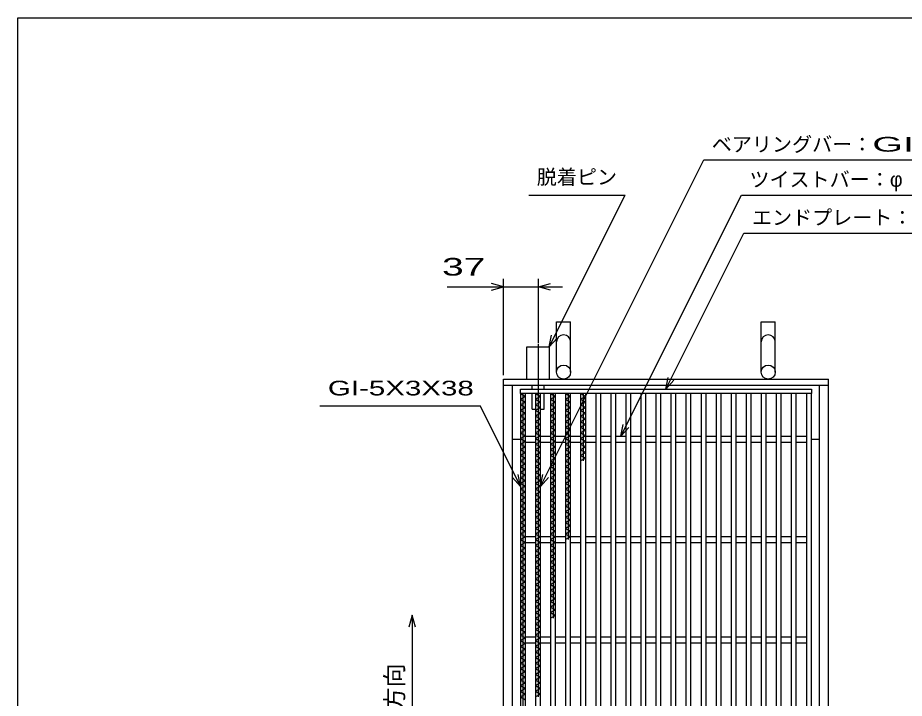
# Model space of a CAD drawing. Units: millimetres, scale not verified. Extents: x -1456 to 1389, y -1026 to 839.
# Drawn here: x -1379 to -495, y 160 to 839 of the extents above; entities that cross this region are included whole.
import ezdxf
from ezdxf.enums import TextEntityAlignment as Align

# ---------------------------------------------------------------- set-up
doc = ezdxf.new("R2010")
doc.units = ezdxf.units.MM
doc.header["$LTSCALE"] = 8
doc.linetypes.add('LONG_DASHED_DOTTED', pattern=[15.25, 12, -1.5, 0.25, -1.5])
for name, color, linetype, lineweight in [('0_2', 150, 'Continuous', 25), ('16', 3, 'Continuous', 25), ('19', 6, 'Continuous', 25), ('22', 4, 'Continuous', 25)]:
    doc.layers.add(name, color=color, linetype=linetype, lineweight=lineweight)
doc.styles.add('ベクトル', font='')
doc.styles.get('ベクトル').set_extended_font_data('ベクトル')

msp = doc.modelspace()

# ---------------------------------------------------------------- linework, layer by layer
at = {"layer": '0_2'}
for p, q in [((-1379.2, -921.2), (-1379.2, 838.8)), ((-1379.2, 838.8), (1388.8, 838.8))]:
    msp.add_line(p, q, dxfattribs=at)
at = {"layer": '16'}
for p, q in [((-878, 468.5), (-588, 468.5)), ((-878, 464), (-878, 468.5)), ((-588, 468.5), (-588, 464)), ((-588, 464), (-878, 464)), ((-878, 464), (-878, -227)), ((-873, 464), (-878, 464)), ((-878, 464), (-873, 461.2)), ((-873, 461.2), (-878, 458.4)), ((-875.5, 464), (-875.5, 83.2)), ((-873, -227), (-873, 464)), ((-863, 464), (-863, -227)), ((-858, 464), (-863, 464)), ((-863, 464), (-858, 461.2)), ((-858, 461.2), (-863, 458.4)), ((-860.5, 464), (-860.5, 161.6)), ((-858, -227), (-858, 464)), ((-848, 464), (-848, -227)), ((-843, 464), (-848, 464)), ((-848, 464), (-843, 461.2)), ((-843, 461.2), (-848, 458.4)), ((-845.5, 464), (-845.5, 240)), ((-843, -227), (-843, 464)), ((-833, 464), (-833, -227)), ((-828, 464), (-833, 464)), ((-833, 464), (-828, 461.2)), ((-828, 461.2), (-833, 458.4)), ((-830.5, 464), (-830.5, 318.4)), ((-828, -227), (-828, 464)), ((-818, 464), (-818, -227)), ((-813, 464), (-818, 464)), ((-818, 464), (-813, 461.2)), ((-813, 461.2), (-818, 458.4)), ((-815.5, 464), (-815.5, 396.8)), ((-813, -227), (-813, 464)), ((-803, 464), (-803, -227)), ((-798, 464), (-803, 464)), ((-798, -227), (-798, 464)), ((-788, 464), (-788, -227)), ((-783, 464), (-788, 464)), ((-783, -227), (-783, 464)), ((-773, 464), (-773, -227)), ((-768, 464), (-773, 464)), ((-768, -227), (-768, 464)), ((-758, 464), (-758, -227)), ((-753, 464), (-758, 464)), ((-753, -227), (-753, 464)), ((-743, 464), (-743, -227)), ((-738, 464), (-743, 464)), ((-738, -227), (-738, 464)), ((-728, 464), (-728, -227)), ((-723, 464), (-728, 464)), ((-723, -227), (-723, 464)), ((-713, 464), (-713, -227)), ((-708, 464), (-713, 464)), ((-708, -227), (-708, 464)), ((-698, 464), (-698, -227)), ((-693, 464), (-698, 464)), ((-693, -227), (-693, 464)), ((-683, 464), (-683, -227)), ((-678, 464), (-683, 464)), ((-678, -227), (-678, 464)), ((-668, 464), (-668, -227)), ((-663, 464), (-668, 464)), ((-663, -227), (-663, 464)), ((-653, 464), (-653, -227)), ((-648, 464), (-653, 464)), ((-648, -227), (-648, 464)), ((-638, 464), (-638, -227)), ((-633, 464), (-638, 464)), ((-633, -227), (-633, 464)), ((-623, 464), (-623, -227)), ((-618, 464), (-623, 464)), ((-618, -227), (-618, 464)), ((-608, 464), (-608, -227)), ((-603, 464), (-608, 464)), ((-603, -227), (-603, 464)), ((-593, 464), (-593, -227)), ((-588, 464), (-593, 464)), ((-588, -227), (-588, 464)), ((-878, 458.4), (-873, 455.6)), ((-873, 455.6), (-878, 452.8)), ((-878, 452.8), (-873, 450)), ((-863, 458.4), (-858, 455.6)), ((-858, 455.6), (-863, 452.8)), ((-863, 452.8), (-858, 450)), ((-848, 458.4), (-843, 455.6)), ((-843, 455.6), (-848, 452.8)), ((-848, 452.8), (-843, 450)), ((-833, 458.4), (-828, 455.6)), ((-828, 455.6), (-833, 452.8)), ((-833, 452.8), (-828, 450)), ((-818, 458.4), (-813, 455.6)), ((-813, 455.6), (-818, 452.8)), ((-818, 452.8), (-813, 450)), ((-873, 450), (-878, 447.2)), ((-878, 447.2), (-873, 444.4)), ((-873, 444.4), (-878, 441.6)), ((-858, 450), (-863, 447.2)), ((-863, 447.2), (-858, 444.4)), ((-858, 444.4), (-863, 441.6)), ((-843, 450), (-848, 447.2)), ((-848, 447.2), (-843, 444.4)), ((-843, 444.4), (-848, 441.6)), ((-828, 450), (-833, 447.2)), ((-833, 447.2), (-828, 444.4)), ((-828, 444.4), (-833, 441.6)), ((-813, 450), (-818, 447.2)), ((-818, 447.2), (-813, 444.4)), ((-813, 444.4), (-818, 441.6)), ((-878, 441.6), (-873, 438.8)), ((-873, 438.8), (-878, 436)), ((-878, 436), (-873, 433.2)), ((-873, 433.2), (-878, 430.4)), ((-863, 441.6), (-858, 438.8)), ((-858, 438.8), (-863, 436)), ((-863, 436), (-858, 433.2)), ((-858, 433.2), (-863, 430.4)), ((-848, 441.6), (-843, 438.8)), ((-843, 438.8), (-848, 436)), ((-848, 436), (-843, 433.2)), ((-843, 433.2), (-848, 430.4)), ((-833, 441.6), (-828, 438.8)), ((-828, 438.8), (-833, 436)), ((-833, 436), (-828, 433.2)), ((-828, 433.2), (-833, 430.4)), ((-818, 441.6), (-813, 438.8)), ((-813, 438.8), (-818, 436)), ((-818, 436), (-813, 433.2)), ((-813, 433.2), (-818, 430.4)), ((-878, 430.4), (-873, 427.6)), ((-873, 427.6), (-878, 424.8)), ((-878, 424.8), (-873, 422)), ((-863, 430.4), (-858, 427.6)), ((-858, 427.6), (-863, 424.8)), ((-863, 424.8), (-858, 422)), ((-848, 430.4), (-843, 427.6)), ((-843, 427.6), (-848, 424.8)), ((-848, 424.8), (-843, 422)), ((-833, 430.4), (-828, 427.6)), ((-828, 427.6), (-833, 424.8)), ((-833, 424.8), (-828, 422)), ((-818, 430.4), (-813, 427.6)), ((-813, 427.6), (-818, 424.8)), ((-818, 424.8), (-813, 422)), ((-873, 422), (-878, 419.2)), ((-878, 419.2), (-873, 416.4)), ((-873, 416.4), (-878, 413.6)), ((-873, 421.5), (-863, 421.5)), ((-873, 415.5), (-863, 415.5)), ((-858, 422), (-863, 419.2)), ((-863, 419.2), (-858, 416.4)), ((-858, 416.4), (-863, 413.6)), ((-858, 421.5), (-848, 421.5)), ((-858, 415.5), (-848, 415.5)), ((-843, 422), (-848, 419.2)), ((-848, 419.2), (-843, 416.4)), ((-843, 416.4), (-848, 413.6)), ((-843, 421.5), (-833, 421.5)), ((-843, 415.5), (-833, 415.5)), ((-828, 422), (-833, 419.2)), ((-833, 419.2), (-828, 416.4)), ((-828, 416.4), (-833, 413.6)), ((-828, 421.5), (-818, 421.5)), ((-828, 415.5), (-818, 415.5)), ((-813, 422), (-818, 419.2)), ((-818, 419.2), (-813, 416.4)), ((-813, 416.4), (-818, 413.6)), ((-813, 421.5), (-803, 421.5)), ((-813, 415.5), (-803, 415.5)), ((-798, 421.5), (-788, 421.5)), ((-798, 415.5), (-788, 415.5)), ((-783, 421.5), (-773, 421.5)), ((-783, 415.5), (-773, 415.5)), ((-768, 421.5), (-758, 421.5)), ((-768, 415.5), (-758, 415.5)), ((-753, 421.5), (-743, 421.5)), ((-753, 415.5), (-743, 415.5)), ((-738, 421.5), (-728, 421.5)), ((-738, 415.5), (-728, 415.5)), ((-723, 421.5), (-713, 421.5)), ((-723, 415.5), (-713, 415.5)), ((-708, 421.5), (-698, 421.5)), ((-708, 415.5), (-698, 415.5)), ((-693, 421.5), (-683, 421.5)), ((-693, 415.5), (-683, 415.5)), ((-678, 421.5), (-668, 421.5)), ((-678, 415.5), (-668, 415.5)), ((-663, 421.5), (-653, 421.5)), ((-663, 415.5), (-653, 415.5)), ((-648, 421.5), (-638, 421.5)), ((-648, 415.5), (-638, 415.5)), ((-633, 421.5), (-623, 421.5)), ((-633, 415.5), (-623, 415.5)), ((-618, 421.5), (-608, 421.5)), ((-618, 415.5), (-608, 415.5)), ((-603, 421.5), (-593, 421.5)), ((-603, 415.5), (-593, 415.5)), ((-878, 413.6), (-873, 410.8)), ((-873, 410.8), (-878, 408)), ((-878, 408), (-873, 405.2)), ((-863, 413.6), (-858, 410.8)), ((-858, 410.8), (-863, 408)), ((-863, 408), (-858, 405.2)), ((-848, 413.6), (-843, 410.8)), ((-843, 410.8), (-848, 408)), ((-848, 408), (-843, 405.2)), ((-833, 413.6), (-828, 410.8)), ((-828, 410.8), (-833, 408)), ((-833, 408), (-828, 405.2)), ((-818, 413.6), (-813, 410.8)), ((-813, 410.8), (-818, 408)), ((-818, 408), (-813, 405.2)), ((-873, 405.2), (-878, 402.4)), ((-878, 402.4), (-873, 399.6)), ((-873, 399.6), (-878, 396.8)), ((-858, 405.2), (-863, 402.4)), ((-863, 402.4), (-858, 399.6)), ((-858, 399.6), (-863, 396.8)), ((-843, 405.2), (-848, 402.4)), ((-848, 402.4), (-843, 399.6)), ((-843, 399.6), (-848, 396.8)), ((-828, 405.2), (-833, 402.4)), ((-833, 402.4), (-828, 399.6)), ((-828, 399.6), (-833, 396.8)), ((-813, 405.2), (-818, 402.4)), ((-818, 402.4), (-813, 399.6)), ((-813, 399.6), (-818, 396.8)), ((-878, 396.8), (-873, 394)), ((-873, 394), (-878, 391.2)), ((-878, 391.2), (-873, 388.4)), ((-863, 396.8), (-858, 394)), ((-858, 394), (-863, 391.2)), ((-863, 391.2), (-858, 388.4)), ((-848, 396.8), (-843, 394)), ((-843, 394), (-848, 391.2)), ((-848, 391.2), (-843, 388.4)), ((-833, 396.8), (-828, 394)), ((-828, 394), (-833, 391.2)), ((-833, 391.2), (-828, 388.4)), ((-873, 388.4), (-878, 385.6)), ((-878, 385.6), (-873, 382.8)), ((-873, 382.8), (-878, 380)), ((-858, 388.4), (-863, 385.6)), ((-863, 385.6), (-858, 382.8)), ((-858, 382.8), (-863, 380)), ((-843, 388.4), (-848, 385.6)), ((-848, 385.6), (-843, 382.8)), ((-843, 382.8), (-848, 380)), ((-828, 388.4), (-833, 385.6)), ((-833, 385.6), (-828, 382.8)), ((-828, 382.8), (-833, 380)), ((-878, 380), (-873, 377.2)), ((-873, 377.2), (-878, 374.4)), ((-878, 374.4), (-873, 371.6)), ((-873, 371.6), (-878, 368.8)), ((-863, 380), (-858, 377.2)), ((-858, 377.2), (-863, 374.4)), ((-863, 374.4), (-858, 371.6)), ((-858, 371.6), (-863, 368.8)), ((-848, 380), (-843, 377.2)), ((-843, 377.2), (-848, 374.4)), ((-848, 374.4), (-843, 371.6)), ((-843, 371.6), (-848, 368.8)), ((-833, 380), (-828, 377.2)), ((-828, 377.2), (-833, 374.4)), ((-833, 374.4), (-828, 371.6)), ((-828, 371.6), (-833, 368.8)), ((-878, 368.8), (-873, 366)), ((-873, 366), (-878, 363.2)), ((-878, 363.2), (-873, 360.4)), ((-863, 368.8), (-858, 366)), ((-858, 366), (-863, 363.2)), ((-863, 363.2), (-858, 360.4)), ((-848, 368.8), (-843, 366)), ((-843, 366), (-848, 363.2)), ((-848, 363.2), (-843, 360.4)), ((-833, 368.8), (-828, 366)), ((-828, 366), (-833, 363.2)), ((-833, 363.2), (-828, 360.4)), ((-873, 360.4), (-878, 357.6)), ((-878, 357.6), (-873, 354.8)), ((-873, 354.8), (-878, 352)), ((-858, 360.4), (-863, 357.6)), ((-863, 357.6), (-858, 354.8)), ((-858, 354.8), (-863, 352)), ((-843, 360.4), (-848, 357.6)), ((-848, 357.6), (-843, 354.8)), ((-843, 354.8), (-848, 352)), ((-828, 360.4), (-833, 357.6)), ((-833, 357.6), (-828, 354.8)), ((-828, 354.8), (-833, 352)), ((-878, 352), (-873, 349.2)), ((-873, 349.2), (-878, 346.4)), ((-878, 346.4), (-873, 343.6)), ((-863, 352), (-858, 349.2)), ((-858, 349.2), (-863, 346.4)), ((-863, 346.4), (-858, 343.6)), ((-848, 352), (-843, 349.2)), ((-843, 349.2), (-848, 346.4)), ((-848, 346.4), (-843, 343.6)), ((-833, 352), (-828, 349.2)), ((-828, 349.2), (-833, 346.4)), ((-833, 346.4), (-828, 343.6)), ((-873, 343.6), (-878, 340.8)), ((-878, 340.8), (-873, 338)), ((-873, 338), (-878, 335.2)), ((-858, 343.6), (-863, 340.8)), ((-863, 340.8), (-858, 338)), ((-858, 338), (-863, 335.2)), ((-843, 343.6), (-848, 340.8)), ((-848, 340.8), (-843, 338)), ((-843, 338), (-848, 335.2)), ((-828, 343.6), (-833, 340.8)), ((-833, 340.8), (-828, 338)), ((-828, 338), (-833, 335.2)), ((-878, 335.2), (-873, 332.4)), ((-873, 332.4), (-878, 329.6)), ((-878, 329.6), (-873, 326.8)), ((-863, 335.2), (-858, 332.4)), ((-858, 332.4), (-863, 329.6)), ((-863, 329.6), (-858, 326.8)), ((-848, 335.2), (-843, 332.4)), ((-843, 332.4), (-848, 329.6)), ((-848, 329.6), (-843, 326.8)), ((-833, 335.2), (-828, 332.4)), ((-828, 332.4), (-833, 329.6)), ((-833, 329.6), (-828, 326.8)), ((-873, 326.8), (-878, 324)), ((-878, 324), (-873, 321.2)), ((-873, 321.2), (-878, 318.4)), ((-878, 318.4), (-873, 315.6)), ((-873, 321.5), (-863, 321.5)), ((-858, 326.8), (-863, 324)), ((-863, 324), (-858, 321.2)), ((-858, 321.2), (-863, 318.4)), ((-863, 318.4), (-858, 315.6)), ((-858, 321.5), (-848, 321.5)), ((-843, 326.8), (-848, 324)), ((-848, 324), (-843, 321.2)), ((-843, 321.2), (-848, 318.4)), ((-848, 318.4), (-843, 315.6)), ((-843, 321.5), (-833, 321.5)), ((-828, 326.8), (-833, 324)), ((-833, 324), (-828, 321.2)), ((-828, 321.2), (-833, 318.4)), ((-828, 321.5), (-818, 321.5)), ((-813, 321.5), (-803, 321.5)), ((-798, 321.5), (-788, 321.5)), ((-783, 321.5), (-773, 321.5)), ((-768, 321.5), (-758, 321.5)), ((-753, 321.5), (-743, 321.5)), ((-738, 321.5), (-728, 321.5)), ((-723, 321.5), (-713, 321.5)), ((-708, 321.5), (-698, 321.5)), ((-693, 321.5), (-683, 321.5)), ((-678, 321.5), (-668, 321.5)), ((-663, 321.5), (-653, 321.5)), ((-648, 321.5), (-638, 321.5)), ((-633, 321.5), (-623, 321.5)), ((-618, 321.5), (-608, 321.5)), ((-603, 321.5), (-593, 321.5)), ((-873, 315.6), (-878, 312.8)), ((-878, 312.8), (-873, 310)), ((-873, 310), (-878, 307.2)), ((-873, 315.5), (-863, 315.5)), ((-858, 315.6), (-863, 312.8)), ((-863, 312.8), (-858, 310)), ((-858, 310), (-863, 307.2)), ((-858, 315.5), (-848, 315.5)), ((-843, 315.6), (-848, 312.8)), ((-848, 312.8), (-843, 310)), ((-843, 310), (-848, 307.2)), ((-843, 315.5), (-833, 315.5)), ((-828, 315.5), (-818, 315.5)), ((-813, 315.5), (-803, 315.5)), ((-798, 315.5), (-788, 315.5)), ((-783, 315.5), (-773, 315.5)), ((-768, 315.5), (-758, 315.5)), ((-753, 315.5), (-743, 315.5)), ((-738, 315.5), (-728, 315.5)), ((-723, 315.5), (-713, 315.5)), ((-708, 315.5), (-698, 315.5)), ((-693, 315.5), (-683, 315.5)), ((-678, 315.5), (-668, 315.5)), ((-663, 315.5), (-653, 315.5)), ((-648, 315.5), (-638, 315.5)), ((-633, 315.5), (-623, 315.5)), ((-618, 315.5), (-608, 315.5)), ((-603, 315.5), (-593, 315.5)), ((-878, 307.2), (-873, 304.4)), ((-873, 304.4), (-878, 301.6)), ((-878, 301.6), (-873, 298.8)), ((-863, 307.2), (-858, 304.4)), ((-858, 304.4), (-863, 301.6)), ((-863, 301.6), (-858, 298.8)), ((-848, 307.2), (-843, 304.4)), ((-843, 304.4), (-848, 301.6)), ((-848, 301.6), (-843, 298.8)), ((-873, 298.8), (-878, 296)), ((-878, 296), (-873, 293.2)), ((-873, 293.2), (-878, 290.4)), ((-858, 298.8), (-863, 296)), ((-863, 296), (-858, 293.2)), ((-858, 293.2), (-863, 290.4)), ((-843, 298.8), (-848, 296)), ((-848, 296), (-843, 293.2)), ((-843, 293.2), (-848, 290.4)), ((-878, 290.4), (-873, 287.6)), ((-873, 287.6), (-878, 284.8)), ((-878, 284.8), (-873, 282)), ((-863, 290.4), (-858, 287.6)), ((-858, 287.6), (-863, 284.8)), ((-863, 284.8), (-858, 282)), ((-848, 290.4), (-843, 287.6)), ((-843, 287.6), (-848, 284.8)), ((-848, 284.8), (-843, 282)), ((-873, 282), (-878, 279.2)), ((-878, 279.2), (-873, 276.4)), ((-873, 276.4), (-878, 273.6)), ((-858, 282), (-863, 279.2)), ((-863, 279.2), (-858, 276.4)), ((-858, 276.4), (-863, 273.6)), ((-843, 282), (-848, 279.2)), ((-848, 279.2), (-843, 276.4)), ((-843, 276.4), (-848, 273.6)), ((-878, 273.6), (-873, 270.8)), ((-873, 270.8), (-878, 268)), ((-878, 268), (-873, 265.2)), ((-873, 265.2), (-878, 262.4)), ((-863, 273.6), (-858, 270.8)), ((-858, 270.8), (-863, 268)), ((-863, 268), (-858, 265.2)), ((-858, 265.2), (-863, 262.4)), ((-848, 273.6), (-843, 270.8)), ((-843, 270.8), (-848, 268)), ((-848, 268), (-843, 265.2)), ((-843, 265.2), (-848, 262.4)), ((-878, 262.4), (-873, 259.6)), ((-873, 259.6), (-878, 256.8)), ((-878, 256.8), (-873, 254)), ((-863, 262.4), (-858, 259.6)), ((-858, 259.6), (-863, 256.8)), ((-863, 256.8), (-858, 254)), ((-848, 262.4), (-843, 259.6)), ((-843, 259.6), (-848, 256.8)), ((-848, 256.8), (-843, 254)), ((-873, 254), (-878, 251.2)), ((-878, 251.2), (-873, 248.4)), ((-873, 248.4), (-878, 245.6)), ((-858, 254), (-863, 251.2)), ((-863, 251.2), (-858, 248.4)), ((-858, 248.4), (-863, 245.6)), ((-843, 254), (-848, 251.2)), ((-848, 251.2), (-843, 248.4)), ((-843, 248.4), (-848, 245.6)), ((-878, 245.6), (-873, 242.8)), ((-873, 242.8), (-878, 240)), ((-878, 240), (-873, 237.2)), ((-863, 245.6), (-858, 242.8)), ((-858, 242.8), (-863, 240)), ((-863, 240), (-858, 237.2)), ((-848, 245.6), (-843, 242.8)), ((-843, 242.8), (-848, 240)), ((-873, 237.2), (-878, 234.4)), ((-878, 234.4), (-873, 231.6)), ((-873, 231.6), (-878, 228.8)), ((-858, 237.2), (-863, 234.4)), ((-863, 234.4), (-858, 231.6)), ((-858, 231.6), (-863, 228.8)), ((-878, 228.8), (-873, 226)), ((-873, 226), (-878, 223.2)), ((-878, 223.2), (-873, 220.4)), ((-873, 221.5), (-863, 221.5)), ((-863, 228.8), (-858, 226)), ((-858, 226), (-863, 223.2)), ((-863, 223.2), (-858, 220.4)), ((-858, 221.5), (-848, 221.5)), ((-843, 221.5), (-833, 221.5)), ((-828, 221.5), (-818, 221.5)), ((-813, 221.5), (-803, 221.5)), ((-798, 221.5), (-788, 221.5)), ((-783, 221.5), (-773, 221.5)), ((-768, 221.5), (-758, 221.5)), ((-753, 221.5), (-743, 221.5)), ((-738, 221.5), (-728, 221.5)), ((-723, 221.5), (-713, 221.5)), ((-708, 221.5), (-698, 221.5)), ((-693, 221.5), (-683, 221.5)), ((-678, 221.5), (-668, 221.5)), ((-663, 221.5), (-653, 221.5)), ((-648, 221.5), (-638, 221.5)), ((-633, 221.5), (-623, 221.5)), ((-618, 221.5), (-608, 221.5)), ((-603, 221.5), (-593, 221.5)), ((-873, 220.4), (-878, 217.6)), ((-878, 217.6), (-873, 214.8)), ((-873, 214.8), (-878, 212)), ((-873, 215.5), (-863, 215.5)), ((-858, 220.4), (-863, 217.6)), ((-863, 217.6), (-858, 214.8)), ((-858, 214.8), (-863, 212)), ((-858, 215.5), (-848, 215.5)), ((-843, 215.5), (-833, 215.5)), ((-828, 215.5), (-818, 215.5)), ((-813, 215.5), (-803, 215.5)), ((-798, 215.5), (-788, 215.5)), ((-783, 215.5), (-773, 215.5)), ((-768, 215.5), (-758, 215.5)), ((-753, 215.5), (-743, 215.5)), ((-738, 215.5), (-728, 215.5)), ((-723, 215.5), (-713, 215.5)), ((-708, 215.5), (-698, 215.5)), ((-693, 215.5), (-683, 215.5)), ((-678, 215.5), (-668, 215.5)), ((-663, 215.5), (-653, 215.5)), ((-648, 215.5), (-638, 215.5)), ((-633, 215.5), (-623, 215.5)), ((-618, 215.5), (-608, 215.5)), ((-603, 215.5), (-593, 215.5)), ((-878, 212), (-873, 209.2)), ((-873, 209.2), (-878, 206.4)), ((-878, 206.4), (-873, 203.6)), ((-873, 203.6), (-878, 200.8)), ((-863, 212), (-858, 209.2)), ((-858, 209.2), (-863, 206.4)), ((-863, 206.4), (-858, 203.6)), ((-858, 203.6), (-863, 200.8)), ((-878, 200.8), (-873, 198)), ((-873, 198), (-878, 195.2)), ((-878, 195.2), (-873, 192.4)), ((-863, 200.8), (-858, 198)), ((-858, 198), (-863, 195.2)), ((-863, 195.2), (-858, 192.4)), ((-873, 192.4), (-878, 189.6)), ((-878, 189.6), (-873, 186.8)), ((-873, 186.8), (-878, 184)), ((-858, 192.4), (-863, 189.6)), ((-863, 189.6), (-858, 186.8)), ((-858, 186.8), (-863, 184)), ((-878, 184), (-873, 181.2)), ((-873, 181.2), (-878, 178.4)), ((-878, 178.4), (-873, 175.6)), ((-863, 184), (-858, 181.2)), ((-858, 181.2), (-863, 178.4)), ((-863, 178.4), (-858, 175.6)), ((-873, 175.6), (-878, 172.8)), ((-878, 172.8), (-873, 170)), ((-873, 170), (-878, 167.2)), ((-858, 175.6), (-863, 172.8)), ((-863, 172.8), (-858, 170)), ((-858, 170), (-863, 167.2)), ((-878, 167.2), (-873, 164.4)), ((-873, 164.4), (-878, 161.6)), ((-878, 161.6), (-873, 158.8)), ((-863, 167.2), (-858, 164.4)), ((-858, 164.4), (-863, 161.6))]:
    msp.add_line(p, q, dxfattribs=at)
at = {"layer": '19'}
for p, q in [((-842, 485.5), (-842, 535.5)), ((-842, 535.5), (-828, 535.5)), ((-828, 485.5), (-828, 535.5)), ((-638, 485.5), (-638, 535.5)), ((-638, 535.5), (-624, 535.5)), ((-624, 485.5), (-624, 535.5)), ((-871.5, 478.5), (-871.5, 510.5)), ((-871.5, 510.5), (-849.5, 510.5)), ((-849.5, 510.5), (-849.5, 478.5)), ((-895, 478.5), (-571, 478.5)), ((-895, -241.5), (-895, 478.5)), ((-571, -241.5), (-571, 478.5)), ((-895, 472.5), (-571, 472.5)), ((-886, -235.5), (-886, 472.5)), ((-866.5, 468.5), (-866.5, 472.5)), ((-854.5, 468.5), (-854.5, 472.5)), ((-580, -235.5), (-580, 472.5)), ((-866.5, 448.5), (-866.5, 464)), ((-854.5, 448.5), (-854.5, 464)), ((-866.5, 448.5), (-863, 448.5)), ((-858, 448.5), (-854.5, 448.5)), ((-886, 418.5), (-878, 418.5)), ((-588, 418.5), (-580, 418.5))]:
    msp.add_line(p, q, dxfattribs=at)
at = {"layer": '19', "linetype": 'LONG_DASHED_DOTTED'}
msp.add_line((-860.5, 513.5), (-860.5, 445.5), dxfattribs=at)
at = {"layer": '19'}
for centre in [(-835, 485.5), (-631, 485.5)]:
    msp.add_circle(centre, 7, dxfattribs=at)
for centre in [(-835, 515.5), (-631, 515.5)]:
    msp.add_arc(centre, 7, 0, 180, dxfattribs=at)
at = {"layer": '22'}
for p, q in [((-858, 371.5), (-695.25, 697)), ((-695.25, 697), (-327.25, 697)), ((-869.75, 662), (-773.75, 662)), ((-849.5, 510.5), (-773.75, 662)), ((-778, 421.5), (-657.75, 662)), ((-657.75, 662), (-305.75, 662)), ((-733, 468.5), (-655.25, 624)), ((-655.25, 624), (-319.25, 624)), ((-895, 482.5), (-895, 578.5)), ((-860, 514.5), (-860, 578.5)), ((-951, 570.5), (-895, 570.5)), ((-895, 570.5), (-907, 573.7)), ((-907, 567.3), (-895, 570.5)), ((-895, 570.5), (-860, 570.5)), ((-860, 570.5), (-848, 573.7)), ((-848, 567.3), (-860, 570.5)), ((-860, 570.5), (-836, 570.5)), ((-849.5, 510.5), (-847.1, 522.18)), ((-849.5, 510.5), (-841.5, 519.3)), ((-733, 468.5), (-730.6, 480.18)), ((-733, 468.5), (-725, 477.3)), ((-918, 451.5), (-1078, 451.5)), ((-878, 371.5), (-918, 451.5)), ((-778, 421.5), (-775.6, 433.18)), ((-778, 421.5), (-770, 430.3)), ((-878, 371.5), (-886, 380.3)), ((-878, 371.5), (-880.4, 383.18)), ((-858, 371.5), (-855.6, 383.18)), ((-858, 371.5), (-850, 380.3)), ((-986, 243), (-989.2, 231)), ((-982.8, 231), (-986, 243)), ((-986, 243), (-986, 3))]:
    msp.add_line(p, q, dxfattribs=at)

# ---------------------------------------------------------------- texts
at = {"layer": '22', "color": 2, "style": 'ベクトル'}
for s, p in [('ベアリングバー：', (-687.25, 712.6)), ('脱着ピン', (-861.75, 680)), ('ツイストバー：', (-649.75, 677.6)), ('φ', (-509.75, 677.6)), ('エンドプレート：', (-647.25, 639.6))]:
    msp.add_text(s, height=14.66, dxfattribs=at).set_placement(p, align=Align.MIDDLE_LEFT)
for s, height, width, p in [('GI-', 14.66, 2, (-527.25, 712.6)), (' 37 ', 17.6, 1.65, (-967, 590.5)), ('GI-5X3X38', 14.66, 1.5, (-1070, 469.5))]:
    msp.add_text(s, height=height, dxfattribs=dict(at, width=width)).set_placement(p, align=Align.MIDDLE_LEFT)
msp.add_text('車両進行方向', height=17.6, rotation=90, dxfattribs=at).set_placement((-1003.6, 51), align=Align.MIDDLE_LEFT)

doc.saveas('drawing.dxf')
